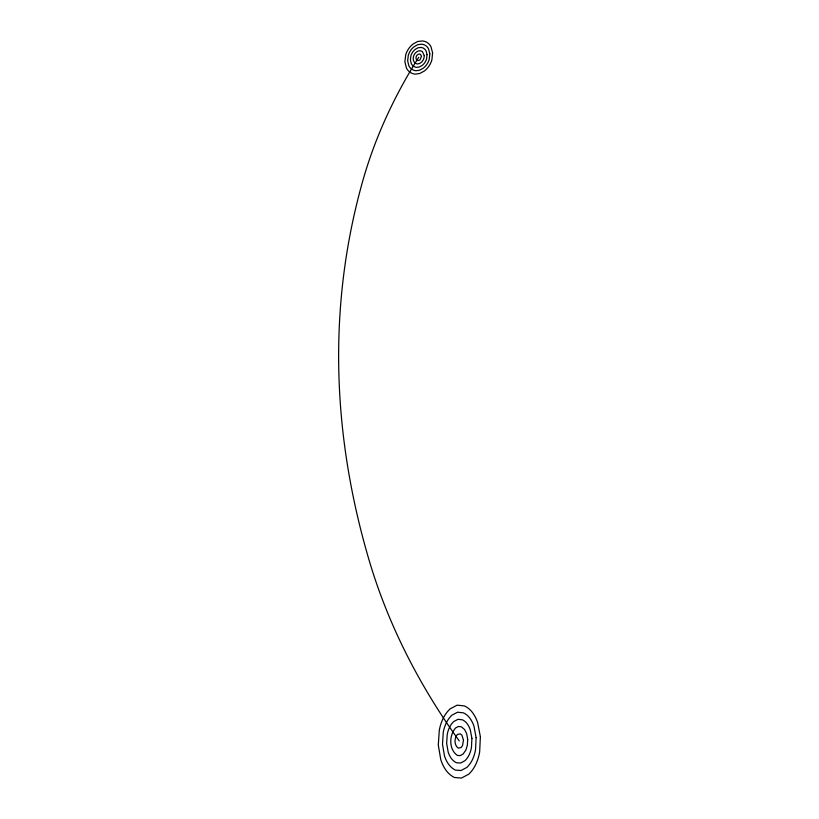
<?xml version="1.0" encoding="UTF-8"?>
<svg xmlns="http://www.w3.org/2000/svg" width="819" height="819" viewBox="0 0 819 819"><rect width="100%" height="100%" fill="white"/><g stroke="black" fill="none" stroke-linecap="round" stroke-linejoin="round"><path stroke-width="1.23" d="M459.264 740.939A1020.331 706.162 3.4 0 1 368.642 558.63A2290.446 1209.151 10.5 0 1 362.561 181.654A899.364 591.369 -3.2 0 1 418.714 57.31M480.374 736.742L479.658 751.852A45.025 38.851 -50.1 0 1 475.921 764.107A28.89 25.123 -50.3 0 1 468.806 774.16L461.466 778.05L454.35 777.487A30.661 26.894 -49.4 0 1 445.782 769.962A45.065 39.67 -48.2 0 1 440.745 759.489L438.298 745.116L439.291 730.261A44.789 39.332 -47.1 0 1 443.099 718.478A28.45 24.785 -47.1 0 1 450.061 708.906L457.135 705.149L464.506 705.947A28.44 24.59 -48 0 1 472.471 712.51A44.738 38.534 -49.2 0 1 477.631 722.542L480.374 736.742M476.136 737.591L475.542 749.651A35.995 31.112 -49.9 0 1 472.543 759.418A23.075 20.066 -50 0 1 466.871 767.413L461.015 770.525L455.344 770.085A24.498 21.448 -49.3 0 1 448.495 764.107A36.016 31.644 -48.3 0 1 444.461 755.763L442.485 744.276L443.253 732.381A35.841 31.419 -47.5 0 1 446.294 722.911A22.789 19.861 -47.4 0 1 451.873 715.222L457.555 712.202L463.472 712.858A22.789 19.728 -48.1 0 1 469.85 718.15A35.811 30.907 -49.1 0 1 473.966 726.218L476.136 737.591M471.908 738.431L471.447 747.46A26.976 23.362 -49.6 0 1 469.195 754.76A17.281 15.029 -49.7 0 1 464.946 760.728L460.575 763.042L456.337 762.724A18.346 16.042 -49.1 0 1 451.208 758.281A26.996 23.659 -48.4 0 1 448.167 752.057L446.662 743.447L447.225 734.51A26.894 23.536 -47.8 0 1 449.508 727.385A17.117 14.916 -47.8 0 1 453.695 721.58L457.975 719.317L462.428 719.819A17.117 14.844 -48.2 0 1 467.219 723.812A26.873 23.249 -49 0 1 470.301 729.883L471.908 738.431M467.69 739.27L467.362 745.28L465.857 750.122L463.032 754.084L460.135 755.63L457.319 755.415C448.792 749.416 449.027 735.431 455.538 727.989L458.405 726.473L461.384 726.822L464.578 729.504L466.625 733.568L467.69 739.27M463.472 740.11L462.551 745.515L461.138 747.491L458.292 748.156C454.023 745.167 454.146 738.165 457.391 734.448L460.319 733.855L461.926 735.206L463.472 740.11M432.606 52.897L431.91 59.726A29.289 17.445 -26.4 0 1 429.289 65.622A18.776 11.22 -26.2 0 1 424.508 70.925L419.676 73.536L415.038 74.15A19.984 11.947 -25.9 0 1 409.52 71.857A29.464 17.588 -25.6 0 1 406.347 67.813L404.893 61.701L405.702 54.934A29.371 17.475 -25.6 0 1 408.343 49.171A18.673 11.067 -25.8 0 1 413.052 44.011L417.772 41.472L422.624 40.95A18.632 11.036 -26.1 0 1 427.774 42.957A29.197 17.332 -26.4 0 1 431.019 46.857L432.606 52.897M429.821 53.788L429.248 59.234A23.434 13.954 -26.3 0 1 427.16 63.943A15.018 8.968 -26.2 0 1 423.341 68.182L419.482 70.26L415.786 70.751A15.97 9.541 -25.9 0 1 411.373 68.929A23.556 14.046 -25.7 0 1 408.824 65.715L407.647 60.821L408.292 55.405A23.495 13.974 -25.7 0 1 410.401 50.788A14.947 8.866 -25.9 0 1 414.168 46.652L417.956 44.605L421.846 44.195A14.916 8.845 -26.1 0 1 425.972 45.813A23.382 13.882 -26.3 0 1 428.562 48.945L429.821 53.788M427.037 54.668L426.607 58.753A17.578 10.463 -26.3 0 1 425.03 62.275A11.251 6.716 -26.1 0 1 422.174 65.438L419.287 66.994L416.523 67.373A11.968 7.146 -25.9 0 1 413.216 66.011A17.649 10.524 -25.8 0 1 411.302 63.606L410.411 59.951L410.882 55.876A17.608 10.473 -25.8 0 1 412.469 52.406A11.22 6.665 -25.9 0 1 415.294 49.294L418.151 47.758L421.068 47.451A11.2 6.644 -26.1 0 1 424.17 48.679A17.547 10.422 -26.2 0 1 426.105 51.034L427.037 54.668M424.262 55.549C424.416 59.531 421.498 63.943 417.25 64.005L415.049 63.104C410.821 59.05 414.465 50.573 420.29 50.727L422.348 51.546L424.262 55.549M421.488 56.429L419.86 60.012L417.987 60.647L416.881 60.207C414.762 58.18 416.584 53.931 419.502 54.013L420.536 54.423L421.488 56.429"/></g></svg>
